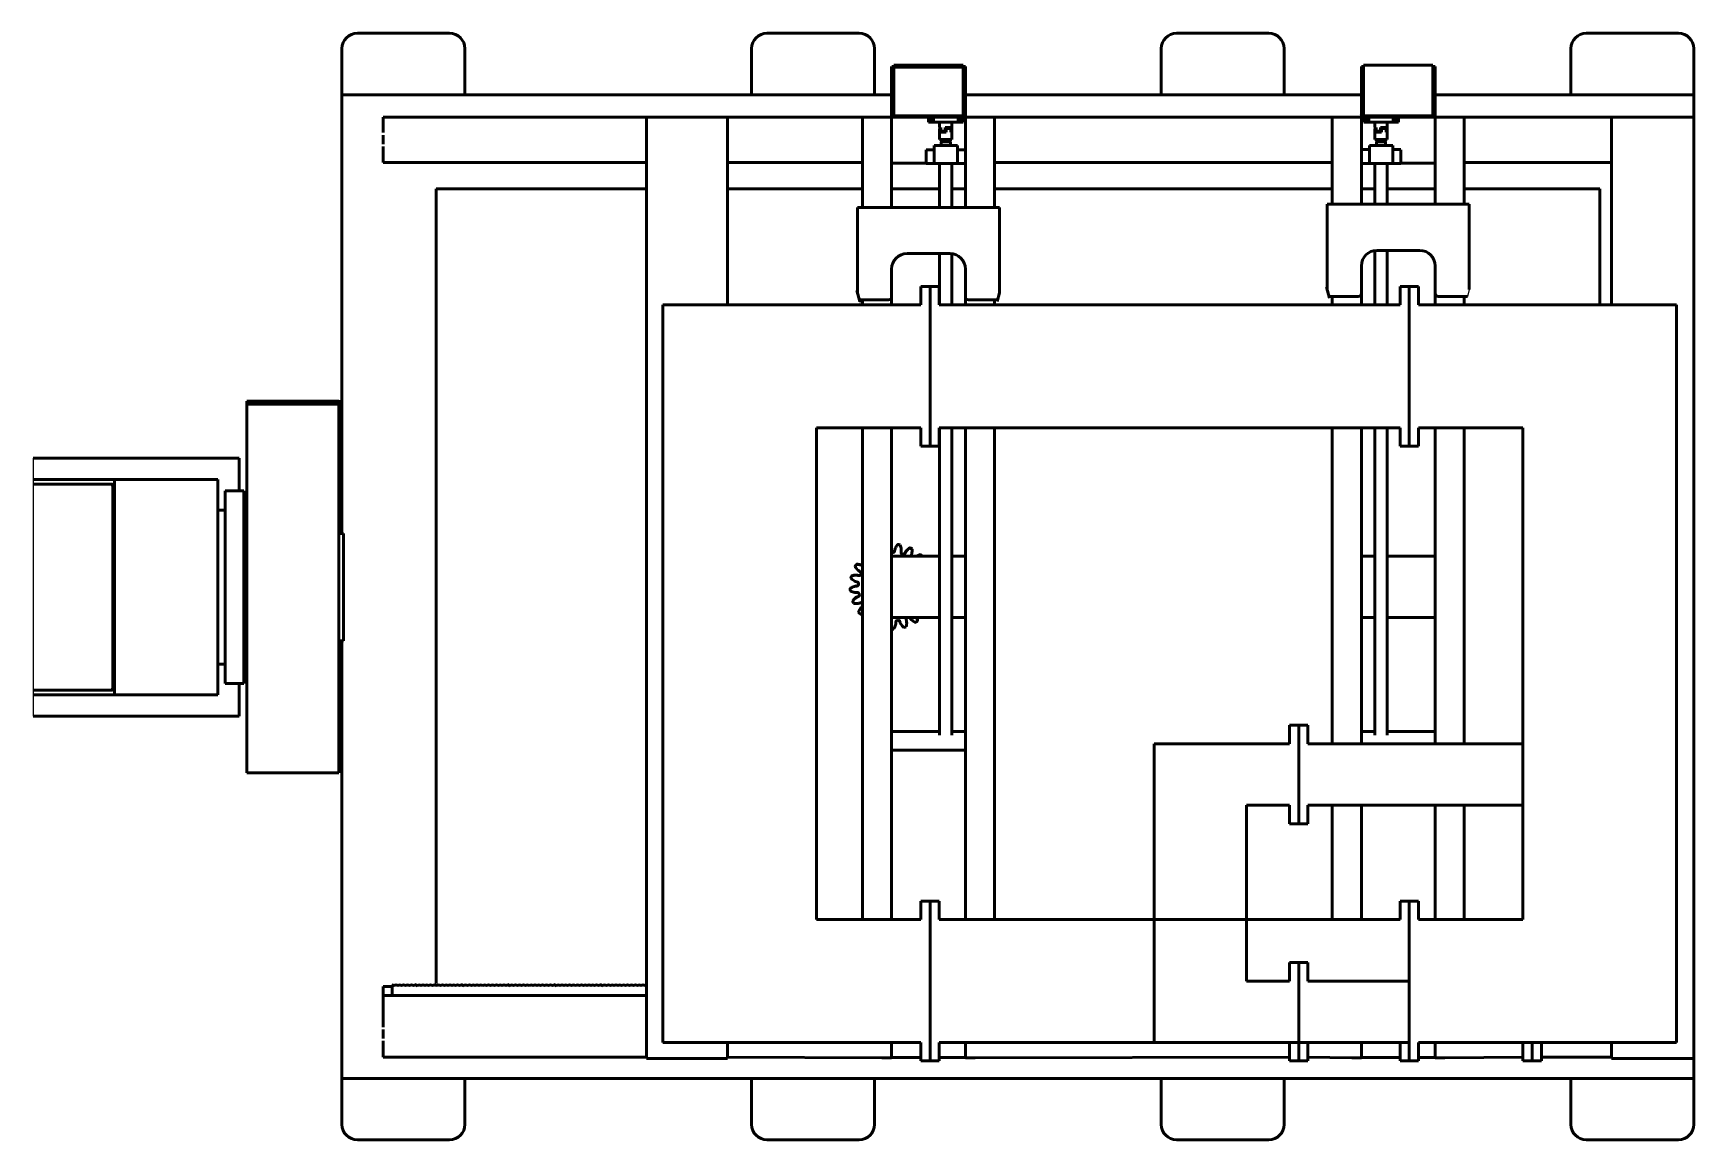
# Model space of a CAD drawing. Header units: millimetres. Extents: x 11 to 67028, y -2 to 23998.
# Drawn here: x 35794 to 41199, y 11222 to 14822 of the extents above; entities that cross this region are included whole.
import ezdxf

# ---------------------------------------------------------------- set-up
doc = ezdxf.new("R2010")
doc.units = ezdxf.units.MM

msp = doc.modelspace()

# ---------------------------------------------------------------- linework, layer by layer
at = {"color": 5, "linetype": 'Continuous', "lineweight": 50}
for p, q in [((37149.5, 14822.4), (36849.5, 14822.4)), ((38482.8, 14822.4), (38182.8, 14822.4)), ((39816.1, 14822.4), (39516.1, 14822.4)), ((41149.5, 14822.4), (40849.5, 14822.4)), ((36799.5, 14772.4), (36799.5, 14622.4)), ((37199.5, 14622.4), (37199.5, 14772.4)), ((38132.8, 14772.4), (38132.8, 14622.4)), ((38532.8, 14622.4), (38532.8, 14772.4)), ((39466.1, 14772.4), (39466.1, 14622.4)), ((39866.1, 14622.4), (39866.1, 14772.4)), ((40799.5, 14772.4), (40799.5, 14622.4)), ((41199.5, 14622.4), (41199.5, 14772.4)), ((38588.6, 14713.9), (38588.6, 14553.9)), ((38595.6, 14718.9), (38595.6, 14713.9)), ((38821.6, 14718.9), (38595.6, 14718.9)), ((38595.6, 14713.9), (38595.6, 14553.9)), ((38595.6, 14711.9), (38821.6, 14711.9)), ((38821.6, 14713.9), (38821.6, 14718.9)), ((38821.6, 14713.9), (38821.6, 14553.9)), ((38828.6, 14553.9), (38828.6, 14713.9)), ((40117.5, 14713.9), (40117.5, 14553.9)), ((40124.5, 14718.9), (40124.5, 14713.9)), ((40350.5, 14718.9), (40124.5, 14718.9)), ((40124.5, 14713.9), (40124.5, 14553.9)), ((40350.5, 14713.9), (40350.5, 14718.9)), ((40350.5, 14713.9), (40350.5, 14553.9)), ((40357.5, 14553.9), (40357.5, 14713.9)), ((38588.6, 14622.4), (36799.5, 14622.4)), ((36799.5, 14621.9), (36799.5, 14615.9)), ((36799.5, 13195.3), (36799.5, 14615.8)), ((40117.5, 14622.4), (38828.6, 14622.4)), ((41199.5, 14621.9), (40357.5, 14621.9)), ((41199.5, 14621.9), (41199.5, 11272.4)), ((36933.5, 14499), (36933.5, 14548.9)), ((36933.5, 14548.9), (38588.6, 14548.9)), ((37790.2, 11486.9), (37790.2, 14548.9)), ((38054.2, 13938.9), (38054.2, 14548.9)), ((38493.6, 14549.1), (38493.6, 14255.6)), ((38586.6, 14553.9), (38586.6, 14548.9)), ((38588.6, 14548.9), (38588.6, 14255.5)), ((38589.6, 14549.6), (38724.6, 14549.6)), ((38595.6, 14553.9), (38821.6, 14553.9)), ((38708.1, 14549.4), (38708.1, 14532.9)), ((38724.6, 14549.1), (38724.6, 14532.6)), ((38796.6, 14549.6), (38732.6, 14549.6)), ((38804.6, 14549.6), (38827.6, 14549.6)), ((38804.6, 14549.1), (38804.6, 14532.6)), ((38821.1, 14549.4), (38821.1, 14532.9)), ((38828.6, 14548.9), (40117.5, 14548.9)), ((38828.6, 14255.5), (38828.6, 14548.9)), ((38830.6, 14553.9), (38830.6, 14548.9)), ((38923.6, 14548.9), (38923.6, 14255.6)), ((40022.5, 14548.9), (40022.5, 14266.2)), ((40115.5, 14553.9), (40115.5, 14548.9)), ((40117.5, 14548.9), (40117.5, 14266)), ((40118.5, 14549.6), (40141.5, 14549.6)), ((40124.5, 14553.9), (40350.5, 14553.9)), ((40125, 14549.5), (40125, 14533)), ((40141.5, 14549.1), (40141.5, 14532.6)), ((40213.5, 14549.6), (40149.5, 14549.6)), ((40221.5, 14549.6), (40356.5, 14549.6)), ((40221.5, 14549.1), (40221.5, 14532.6)), ((40238, 14549.5), (40238, 14533)), ((40357.5, 14266), (40357.5, 14548.9)), ((40357.5, 14548.9), (41199.5, 14548.9)), ((40359.5, 14553.9), (40359.5, 14548.9)), ((40452.5, 14549.1), (40452.5, 14266.2)), ((40931.5, 14548.9), (40931.5, 13938.9)), ((36933.5, 14490.7), (36933.5, 14461.9)), ((38708.1, 14532.9), (38724.6, 14532.9)), ((38724.6, 14532.6), (38804.6, 14532.6)), ((38744.6, 14515.8), (38744.6, 14532.6)), ((38744.6, 14490.6), (38744.6, 14512.9)), ((38744.6, 14476.7), (38744.6, 14485.6)), ((38746.5, 14513.7), (38746.5, 14500.7)), ((38748.2, 14515.7), (38748.2, 14502.7)), ((38762.8, 14515.7), (38762.8, 14502.7)), ((38766.4, 14500.7), (38766.4, 14513.7)), ((38781, 14513.7), (38781, 14500.7)), ((38782.7, 14515.7), (38782.7, 14502.7)), ((38784.6, 14532.6), (38784.6, 14503.7)), ((38784.6, 14500.8), (38784.6, 14476.7)), ((38804.6, 14532.9), (38821.1, 14532.9)), ((40125, 14533), (40141.5, 14533)), ((40141.5, 14532.6), (40221.5, 14532.6)), ((40161.5, 14515.8), (40161.5, 14532.6)), ((40161.5, 14490.6), (40161.5, 14512.9)), ((40161.5, 14476.7), (40161.5, 14485.7)), ((40163.4, 14513.8), (40163.4, 14500.8)), ((40165.2, 14515.8), (40165.2, 14502.8)), ((40179.8, 14515.7), (40179.8, 14502.7)), ((40183.3, 14500.7), (40183.3, 14513.7)), ((40197.9, 14513.8), (40197.9, 14500.8)), ((40199.7, 14515.8), (40199.7, 14502.8)), ((40201.5, 14532.6), (40201.5, 14503.7)), ((40201.5, 14500.8), (40201.5, 14476.7)), ((40221.5, 14533), (40238, 14533)), ((36933.5, 14401.5), (36933.5, 14453.9)), ((38700.6, 14443.5), (38726.6, 14443.5)), ((38700.6, 14443.1), (38700.6, 14398.1)), ((38749.6, 14457.5), (38726.6, 14457.5)), ((38726.6, 14457.1), (38726.6, 14398.1)), ((38726.6, 14457.1), (38802.6, 14457.1)), ((38749.6, 14457.3), (38749.6, 14469.3)), ((38779.6, 14469.3), (38779.6, 14457.3)), ((38802.6, 14457.5), (38779.6, 14457.5)), ((38802.6, 14457.1), (38802.6, 14398.1)), ((38802.6, 14443.5), (38828.6, 14443.5)), ((40117.5, 14443.6), (40143.5, 14443.6)), ((40166.5, 14457.5), (40143.5, 14457.5)), ((40143.5, 14457.1), (40143.5, 14398.1)), ((40143.5, 14457.1), (40219.5, 14457.1)), ((40166.5, 14457.3), (40166.5, 14469.3)), ((40196.5, 14469.3), (40196.5, 14457.3)), ((40219.5, 14457.5), (40196.5, 14457.5)), ((40219.5, 14457.1), (40219.5, 14398.1)), ((40219.5, 14443.6), (40245.5, 14443.6)), ((40245.5, 14443.2), (40245.5, 14398.2)), ((37790.2, 14401.5), (36933.5, 14401.5)), ((38493.6, 14401.5), (38054.2, 14401.5)), ((38700.6, 14399.5), (38588.6, 14399.5)), ((38726.6, 14398.1), (38700.6, 14398.1)), ((38726.6, 14398.1), (38802.6, 14398.1)), ((38744.6, 14255.6), (38744.6, 14397.3)), ((38784.6, 14397.3), (38784.6, 14255.6)), ((38828.6, 14398.1), (38802.6, 14398.1)), ((40022.5, 14401.5), (38923.6, 14401.5)), ((40143.5, 14398.1), (40117.5, 14398.1)), ((40143.5, 14398.1), (40219.5, 14398.1)), ((40161.5, 14266.1), (40161.5, 14397.3)), ((40201.5, 14397.3), (40201.5, 14266.1)), ((40245.5, 14398.1), (40219.5, 14398.1)), ((40357.5, 14399.5), (40245.5, 14399.5)), ((40931.5, 14401.5), (40452.5, 14401.5)), ((37105.5, 14315.8), (37790.2, 14315.8)), ((37105.5, 11730.5), (37105.5, 14315.8)), ((38054.2, 14315.8), (38493.6, 14315.8)), ((38588.6, 14315.8), (38744.6, 14315.8)), ((38784.6, 14315.8), (38828.6, 14315.8)), ((38923.6, 14315.8), (40022.5, 14315.8)), ((40117.5, 14315.8), (40161.5, 14315.8)), ((40201.5, 14315.8), (40357.5, 14315.8)), ((40452.5, 14315.8), (40893.5, 14315.8)), ((40893.5, 14315.8), (40893.5, 13938.9)), ((38508.6, 14255.6), (38477.6, 14255.6)), ((38477.6, 13978.1), (38477.6, 14255.3)), ((38477.6, 14255.3), (38939.6, 14255.3)), ((38588.6, 14255.4), (38508.6, 14255.4)), ((38828.6, 14255.6), (38588.6, 14255.6)), ((38908.6, 14255.4), (38828.6, 14255.4)), ((38939.6, 14255.6), (38908.6, 14255.6)), ((38939.6, 13978), (38939.6, 14255.3)), ((40037.5, 14266.2), (40006.5, 14266.2)), ((40006.5, 13988.7), (40006.5, 14265.8)), ((40006.5, 14265.8), (40468.5, 14265.8)), ((40117.5, 14266), (40037.5, 14266)), ((40357.5, 14266.1), (40117.5, 14266.1)), ((40437.5, 14266), (40357.5, 14266)), ((40468.5, 14266.2), (40437.5, 14266.2)), ((40468.5, 13988.7), (40468.5, 14265.8)), ((40161.5, 13938.9), (40161.5, 14115.5)), ((40167.5, 14115.8), (40307.5, 14115.8)), ((40201.5, 14115.8), (40201.5, 13938.9)), ((38588.6, 14055.3), (38588.6, 13938.9)), ((38638.6, 14105.3), (38778.6, 14105.3)), ((38744.6, 13938.9), (38744.6, 14105.3)), ((38784.6, 14104.9), (38784.6, 13938.9)), ((38828.6, 13938.9), (38828.6, 14055.3)), ((40117.5, 14065.8), (40117.5, 13938.9)), ((40357.5, 13938.9), (40357.5, 14065.8)), ((38485.2, 13949.7), (38475.6, 13985.5)), ((38483.7, 13955.3), (38578.6, 13955.3)), ((38493.6, 13955.3), (38493.6, 13938.9)), ((38683.5, 13998.9), (38743.5, 13998.9)), ((38683.5, 13938.8), (38683.5, 13998.8)), ((38683.5, 13998.8), (38743.5, 13998.8)), ((38713.5, 13478.8), (38713.5, 13998.8)), ((38743.5, 13998.8), (38743.5, 13938.8)), ((38838.6, 13955.3), (38933.5, 13955.3)), ((38923.6, 13955.3), (38923.6, 13938.9)), ((38939.6, 13978), (38932, 13949.7)), ((40014.1, 13960.2), (40004.5, 13996)), ((40012.7, 13965.8), (40107.5, 13965.8)), ((40022.5, 13965.8), (40022.5, 13938.9)), ((40243.5, 13998.9), (40303.5, 13998.9)), ((40243.5, 13938.8), (40243.5, 13998.8)), ((40243.5, 13998.8), (40273.5, 13998.8)), ((40273.5, 13478.8), (40273.5, 13998.8)), ((40273.5, 13998.8), (40303.5, 13998.8)), ((40303.5, 13998.8), (40303.5, 13938.8)), ((40367.5, 13965.8), (40462.4, 13965.8)), ((40452.5, 13965.8), (40452.5, 13938.9)), ((37843.5, 13938.9), (38410.5, 13938.9)), ((37843.5, 11538.8), (37843.5, 13938.8)), ((37843.5, 13938.8), (38410.5, 13938.8)), ((38410.5, 13938.8), (38683.5, 13938.9)), ((38485.6, 13938.8), (38683.5, 13938.8)), ((38743.5, 13938.9), (39006.8, 13938.8)), ((38743.5, 13938.8), (38931.6, 13938.8)), ((39006.8, 13938.9), (40243.5, 13938.9)), ((40303.5, 13938.9), (41143.5, 13938.9)), ((41143.5, 13938.9), (41143.5, 11538.8)), ((36489.5, 12415.8), (36489.5, 13624.9)), ((36789.5, 13624.9), (36489.5, 13624.9)), ((36789.5, 12415.8), (36789.5, 13624.9)), ((36789.5, 13624.5), (36799.5, 13624.5)), ((36789.5, 13622.2), (36799.5, 13622.2)), ((36789.5, 13615.8), (36489.5, 13615.8)), ((38343.5, 13538.8), (38683.5, 13538.8)), ((38343.5, 11938.8), (38343.5, 13538.8)), ((38493.6, 13538.8), (38493.6, 11938.9)), ((38588.6, 13538.8), (38588.6, 11938.9)), ((38683.5, 13478.8), (38683.5, 13538.8)), ((38743.5, 13538.8), (40243.5, 13538.8)), ((38743.5, 13538.8), (38743.5, 13478.8)), ((38744.6, 12539.2), (38744.6, 13538.8)), ((38784.6, 13538.8), (38784.6, 12539.2)), ((38828.6, 11938.9), (38828.6, 13538.8)), ((38923.6, 13538.8), (38923.6, 11938.9)), ((40022.5, 13538.8), (40022.5, 12510.9)), ((40117.5, 13538.8), (40117.5, 12510.9)), ((40161.5, 12539.2), (40161.5, 13538.8)), ((40201.5, 13538.8), (40201.5, 12539.2)), ((40243.5, 13478.8), (40243.5, 13538.8)), ((40643.5, 13538.8), (40303.5, 13538.8)), ((40303.5, 13538.8), (40303.5, 13478.8)), ((40357.5, 12510.9), (40357.5, 13538.8)), ((40452.5, 13538.8), (40452.5, 12510.9)), ((40643.5, 11938.8), (40643.5, 13538.8)), ((38743.5, 13478.8), (38683.5, 13478.8)), ((40273.5, 13478.8), (40243.5, 13478.8)), ((40303.5, 13478.8), (40273.5, 13478.8)), ((35794.5, 13440.3), (36464.5, 13440.3)), ((36464.5, 13440.3), (36464.5, 13334.8)), ((35794.5, 13370.3), (36395.5, 13370.3)), ((35794.5, 13355.3), (36049.7, 13355.3)), ((36059, 13370.3), (36059, 12670.3)), ((36395.5, 12670.3), (36395.5, 13370.3)), ((36054.1, 13340.3), (36054.1, 12700.3)), ((36056, 13340.3), (36056, 12700.3)), ((36479.5, 13334), (36419.5, 13334)), ((36419.5, 12706.6), (36419.5, 13333.3)), ((36479.5, 12706.6), (36479.5, 13333.3)), ((36479.5, 13321.3), (36489.5, 13321.3)), ((36395.5, 13270.8), (36419.5, 13270.8)), ((36789.5, 13195.3), (36804.5, 13195.3)), ((36804.5, 12845.3), (36804.5, 13195.3)), ((38744.6, 13121.2), (38588.6, 13121.2)), ((38744.6, 13121.1), (38588.6, 13121.1)), ((38828.6, 13121.2), (38784.6, 13121.2)), ((38828.6, 13121.1), (38784.6, 13121.1)), ((40161.5, 13121.2), (40117.5, 13121.2)), ((40161.5, 13121.1), (40117.5, 13121.1)), ((40357.5, 13121.2), (40201.5, 13121.2)), ((40357.5, 13121.1), (40201.5, 13121.1)), ((38588.6, 12921.1), (38744.6, 12921.1)), ((38784.6, 12921.1), (38828.6, 12921.1)), ((40117.5, 12921.1), (40161.5, 12921.1)), ((40201.5, 12921.1), (40357.5, 12921.1)), ((36804.5, 12845.3), (36789.5, 12845.3)), ((36799.5, 11272.4), (36799.5, 12845.3)), ((36419.5, 12769.8), (36395.5, 12769.8)), ((36419.5, 12706.6), (36479.5, 12706.6)), ((36464.5, 12705.8), (36464.5, 12600.3)), ((36489.5, 12719.3), (36479.5, 12719.3)), ((36049.7, 12685.3), (35794.5, 12685.3)), ((36395.5, 12670.3), (35794.5, 12670.3)), ((36464.5, 12600.3), (35794.5, 12600.3)), ((38744.6, 12551.1), (38588.6, 12551.1)), ((38828.6, 12551.1), (38784.6, 12551.1)), ((39943.5, 12570.9), (39883.5, 12570.9)), ((39943.5, 12570.8), (39883.5, 12570.8)), ((39883.5, 12570.8), (39883.5, 12510.8)), ((39913.5, 12570.8), (39913.5, 12250.8)), ((39943.5, 12510.8), (39943.5, 12570.8)), ((40161.5, 12551.1), (40117.5, 12551.1)), ((40357.5, 12551.1), (40201.5, 12551.1)), ((38828.6, 12489.6), (38588.6, 12489.6)), ((39883.5, 12510.9), (39443.5, 12510.9)), ((39443.5, 12510.8), (39443.5, 11538.8)), ((39883.5, 12510.8), (39443.5, 12510.8)), ((40643.5, 12510.9), (39943.5, 12510.9)), ((40643.5, 12510.8), (39943.5, 12510.8)), ((36789.5, 12415.8), (36489.5, 12415.8)), ((36789.5, 12422.2), (36799.5, 12422.2)), ((39883.5, 12310.8), (39743.5, 12310.8)), ((39743.5, 12310.8), (39743.5, 11738.8)), ((39883.5, 12310.8), (39883.5, 12250.8)), ((40643.5, 12310.8), (39943.5, 12310.8)), ((39943.5, 12250.8), (39943.5, 12310.8)), ((40022.5, 12310.8), (40022.5, 11938.9)), ((40117.5, 12310.8), (40117.5, 11938.9)), ((40357.5, 11938.9), (40357.5, 12310.8)), ((40452.5, 12310.8), (40452.5, 11938.9)), ((39883.5, 12250.8), (39943.5, 12250.8)), ((38683.5, 11998.9), (38743.5, 11998.9)), ((38683.5, 11938.8), (38683.5, 11998.8)), ((38683.5, 11998.8), (38743.5, 11998.8)), ((38713.5, 11478.8), (38713.5, 11998.8)), ((38743.5, 11998.8), (38743.5, 11938.8)), ((40243.5, 11998.9), (40303.5, 11998.9)), ((40243.5, 11938.8), (40243.5, 11998.8)), ((40243.5, 11998.8), (40273.5, 11998.8)), ((40273.5, 11478.8), (40273.5, 11998.8)), ((40273.5, 11998.8), (40303.5, 11998.8)), ((40303.5, 11998.8), (40303.5, 11938.8)), ((38683.5, 11938.9), (38343.5, 11938.9)), ((38683.5, 11938.8), (38343.5, 11938.8)), ((39443.5, 11938.9), (38743.5, 11938.9)), ((40243.5, 11938.8), (38743.5, 11938.8)), ((40243.5, 11938.9), (39743.5, 11938.9)), ((40643.5, 11938.9), (40303.5, 11938.9)), ((40303.5, 11938.8), (40643.5, 11938.8)), ((39883.5, 11798.8), (39883.5, 11738.8)), ((39943.5, 11798.8), (39883.5, 11798.8)), ((39913.5, 11798.8), (39913.5, 11478.8)), ((39943.5, 11738.8), (39943.5, 11798.8)), ((36963.9, 11721.3), (36967.2, 11730.3)), ((36970.6, 11730.3), (36973.9, 11721.3)), ((36976.5, 11721.3), (36979.8, 11730.3)), ((36983.1, 11730.3), (36986.4, 11721.3)), ((36989.1, 11721.3), (36992.3, 11730.3)), ((36995.7, 11730.3), (36999, 11721.3)), ((37001.6, 11721.3), (37004.9, 11730.3)), ((37008.3, 11730.3), (37011.5, 11721.3)), ((37014.2, 11721.3), (37017.5, 11730.3)), ((37020.8, 11730.3), (37024.1, 11721.3)), ((37026.8, 11721.3), (37030, 11730.3)), ((37033.4, 11730.3), (37036.7, 11721.3)), ((37039.3, 11721.3), (37042.6, 11730.3)), ((37046, 11730.3), (37049.2, 11721.3)), ((37051.9, 11721.3), (37055.2, 11730.3)), ((37058.5, 11730.3), (37061.8, 11721.3)), ((37064.5, 11721.3), (37067.7, 11730.3)), ((37071.1, 11730.3), (37074.4, 11721.3)), ((37077, 11721.3), (37080.3, 11730.3)), ((37083.7, 11730.3), (37086.9, 11721.3)), ((37089.6, 11721.3), (37092.9, 11730.3)), ((37096.2, 11730.3), (37099.5, 11721.3)), ((37102.2, 11721.3), (37105.4, 11730.3)), ((37108.8, 11730.3), (37112.1, 11721.3)), ((37114.7, 11721.3), (37118, 11730.3)), ((37121.4, 11730.3), (37124.6, 11721.3)), ((37127.3, 11721.3), (37130.6, 11730.3)), ((37133.9, 11730.3), (37137.2, 11721.3)), ((37139.9, 11721.3), (37143.1, 11730.3)), ((37146.5, 11730.3), (37149.8, 11721.3)), ((37152.4, 11721.3), (37155.7, 11730.3)), ((37159.1, 11730.3), (37162.3, 11721.3)), ((37165, 11721.3), (37168.3, 11730.3)), ((37171.6, 11730.3), (37174.9, 11721.3)), ((37177.6, 11721.3), (37180.8, 11730.3)), ((37184.2, 11730.3), (37187.5, 11721.3)), ((37190.1, 11721.3), (37193.4, 11730.3)), ((37196.8, 11730.3), (37200, 11721.3)), ((37202.7, 11721.3), (37206, 11730.3)), ((37209.3, 11730.3), (37212.6, 11721.3)), ((37215.2, 11721.3), (37218.5, 11730.3)), ((37221.9, 11730.3), (37225.2, 11721.3)), ((37227.8, 11721.3), (37231.1, 11730.3)), ((37234.5, 11730.3), (37237.7, 11721.3)), ((37240.4, 11721.3), (37243.7, 11730.3)), ((37247, 11730.3), (37250.3, 11721.3)), ((37252.9, 11721.3), (37256.2, 11730.3)), ((37259.6, 11730.3), (37262.9, 11721.3)), ((37265.5, 11721.3), (37268.8, 11730.3)), ((37272.2, 11730.3), (37275.4, 11721.3)), ((37278.1, 11721.3), (37281.4, 11730.3)), ((37284.7, 11730.3), (37288, 11721.3)), ((37290.6, 11721.3), (37293.9, 11730.3)), ((37297.3, 11730.3), (37300.6, 11721.3)), ((37303.2, 11721.3), (37306.5, 11730.3)), ((37309.9, 11730.3), (37313.1, 11721.3)), ((37315.8, 11721.3), (37319.1, 11730.3)), ((37322.4, 11730.3), (37325.7, 11721.3)), ((37328.3, 11721.3), (37331.6, 11730.3)), ((37335, 11730.3), (37338.3, 11721.3)), ((37340.9, 11721.3), (37344.2, 11730.3)), ((37347.6, 11730.3), (37350.8, 11721.3)), ((37353.5, 11721.3), (37356.8, 11730.3)), ((37360.1, 11730.3), (37363.4, 11721.3)), ((37366, 11721.3), (37369.3, 11730.3)), ((37372.7, 11730.3), (37376, 11721.3)), ((37378.6, 11721.3), (37381.9, 11730.3)), ((37385.3, 11730.3), (37388.5, 11721.3)), ((37391.2, 11721.3), (37394.4, 11730.3)), ((37397.8, 11730.3), (37401.1, 11721.3)), ((37403.7, 11721.3), (37407, 11730.3)), ((37410.4, 11730.3), (37413.7, 11721.3)), ((37416.3, 11721.3), (37419.6, 11730.3)), ((37423, 11730.3), (37426.2, 11721.3)), ((37428.9, 11721.3), (37432.1, 11730.3)), ((37435.5, 11730.3), (37438.8, 11721.3)), ((37441.4, 11721.3), (37444.7, 11730.3)), ((37448.1, 11730.3), (37451.4, 11721.3)), ((37454, 11721.3), (37457.3, 11730.3)), ((37460.6, 11730.3), (37463.9, 11721.3)), ((37466.6, 11721.3), (37469.8, 11730.3)), ((37473.2, 11730.3), (37476.5, 11721.3)), ((37479.1, 11721.3), (37482.4, 11730.3)), ((37485.8, 11730.3), (37489.1, 11721.3)), ((37491.7, 11721.3), (37495, 11730.3)), ((37498.3, 11730.3), (37501.6, 11721.3)), ((37504.3, 11721.3), (37507.5, 11730.3)), ((37510.9, 11730.3), (37514.2, 11721.3)), ((37516.8, 11721.3), (37520.1, 11730.3)), ((37523.5, 11730.3), (37526.8, 11721.3)), ((37529.4, 11721.3), (37532.7, 11730.3)), ((37536, 11730.3), (37539.3, 11721.3)), ((37542, 11721.3), (37545.2, 11730.3)), ((37548.6, 11730.3), (37551.9, 11721.3)), ((37554.5, 11721.3), (37557.8, 11730.3)), ((37561.2, 11730.3), (37564.5, 11721.3)), ((37567.1, 11721.3), (37570.4, 11730.3)), ((37573.7, 11730.3), (37577, 11721.3)), ((37579.7, 11721.3), (37582.9, 11730.3)), ((37586.3, 11730.3), (37589.6, 11721.3)), ((37592.2, 11721.3), (37595.5, 11730.3)), ((37598.9, 11730.3), (37602.2, 11721.3)), ((37604.8, 11721.3), (37608.1, 11730.3)), ((37611.4, 11730.3), (37614.7, 11721.3)), ((37617.4, 11721.3), (37620.6, 11730.3)), ((37624, 11730.3), (37627.3, 11721.3)), ((37629.9, 11721.3), (37633.2, 11730.3)), ((37636.6, 11730.3), (37639.8, 11721.3)), ((37642.5, 11721.3), (37645.8, 11730.3)), ((37649.1, 11730.3), (37652.4, 11721.3)), ((37655.1, 11721.3), (37658.3, 11730.3)), ((37661.7, 11730.3), (37665, 11721.3)), ((37667.6, 11721.3), (37670.9, 11730.3)), ((37674.3, 11730.3), (37677.5, 11721.3)), ((37680.2, 11721.3), (37683.5, 11730.3)), ((37686.8, 11730.3), (37690.1, 11721.3)), ((37692.8, 11721.3), (37696, 11730.3)), ((37699.4, 11730.3), (37702.7, 11721.3)), ((37705.3, 11721.3), (37708.6, 11730.3)), ((37712, 11730.3), (37715.2, 11721.3)), ((37717.9, 11721.3), (37721.2, 11730.3)), ((37724.5, 11730.3), (37727.8, 11721.3)), ((37730.5, 11721.3), (37733.7, 11730.3)), ((37737.1, 11730.3), (37740.4, 11721.3)), ((37743, 11721.3), (37746.3, 11730.3)), ((37749.7, 11730.3), (37752.9, 11721.3)), ((37755.6, 11721.3), (37758.9, 11730.3)), ((37762.2, 11730.3), (37765.5, 11721.3)), ((37768.2, 11721.3), (37771.4, 11730.3)), ((37774.8, 11730.3), (37778.1, 11721.3)), ((37780.7, 11721.3), (37784, 11730.3)), ((37787.4, 11730.3), (37790.2, 11722.5)), ((39743.5, 11738.8), (39883.5, 11738.8)), ((39943.5, 11738.8), (40273.5, 11738.8)), ((36933.5, 11691.5), (36933.5, 11721.5)), ((36963.9, 11721.5), (36933.5, 11721.5)), ((36933.5, 11589.1), (36933.5, 11691.5)), ((36962.6, 11691.5), (36933.5, 11691.5)), ((36962.6, 11691.5), (36933.5, 11691.5)), ((36962.6, 11691.3), (36962.6, 11721.3)), ((36962.6, 11691.3), (37790.2, 11691.3)), ((36933.5, 11580.8), (36933.5, 11552)), ((36933.5, 11491.6), (36933.5, 11543.9)), ((38508.6, 11538.7), (37843.5, 11538.8)), ((38054.2, 11486.9), (38054.2, 11538.8)), ((38683.5, 11538.8), (38508.6, 11538.7)), ((38588.6, 11538.7), (38588.6, 11488.9)), ((38683.5, 11478.8), (38683.5, 11538.8)), ((38910.1, 11538.8), (38743.5, 11538.8)), ((38743.5, 11538.8), (38743.5, 11478.8)), ((38828.6, 11488.9), (38828.6, 11538.7)), ((40037.5, 11538.7), (38910.1, 11538.8)), ((39443.5, 11538.8), (39883.5, 11538.8)), ((39883.5, 11538.8), (39883.5, 11478.8)), ((39943.5, 11538.8), (40037.5, 11538.7)), ((39943.5, 11478.8), (39943.5, 11538.8)), ((40036, 11538.8), (40273.5, 11538.8)), ((40037.5, 11538.7), (40117.5, 11538.7)), ((40117.5, 11538.7), (40117.5, 11488.9)), ((40243.5, 11478.8), (40243.5, 11538.8)), ((40303.5, 11538.8), (40303.5, 11478.8)), ((41143.5, 11538.8), (40303.5, 11538.8)), ((40357.5, 11488.9), (40357.5, 11538.7)), ((40643.5, 11538.8), (40643.5, 11478.8)), ((40673.5, 11538.8), (40673.5, 11478.8)), ((40703.5, 11478.8), (40703.5, 11538.8)), ((40931.5, 11486.9), (40931.5, 11538.8)), ((37790.2, 11491.6), (36933.5, 11491.6)), ((37790.2, 11486.9), (38054.2, 11486.9)), ((38557, 11488.9), (38054.2, 11491.6)), ((38588.6, 11488.9), (38557, 11488.9)), ((38588.6, 11489.7), (38683.5, 11489.7)), ((38683.5, 11489.7), (38588.6, 11489.7)), ((38743.5, 11478.8), (38683.5, 11478.8)), ((38743.5, 11489.7), (38828.6, 11489.7)), ((38828.6, 11489.7), (38743.5, 11489.7)), ((38860.2, 11488.9), (38828.6, 11488.9)), ((39883.5, 11491.6), (38860.2, 11488.9)), ((39883.5, 11478.8), (39943.5, 11478.8)), ((40086, 11488.9), (39943.5, 11491.6)), ((40117.5, 11488.9), (40086, 11488.9)), ((40117.5, 11489.7), (40243.5, 11489.7)), ((40243.5, 11489.7), (40117.5, 11489.7)), ((40273.5, 11478.8), (40243.5, 11478.8)), ((40303.5, 11478.8), (40273.5, 11478.8)), ((40303.5, 11489.7), (40357.5, 11489.7)), ((40357.5, 11489.7), (40303.5, 11489.7)), ((40389.1, 11488.9), (40357.5, 11488.9)), ((40643.5, 11491.6), (40389.1, 11488.9)), ((40643.5, 11478.8), (40703.5, 11478.8)), ((40931.5, 11491.6), (40703.5, 11491.6)), ((40931.5, 11486.9), (41199.5, 11486.9)), ((41193.5, 11421.9), (36799.5, 11421.9)), ((37199.5, 11421.9), (37199.5, 11272.4)), ((38132.8, 11272.4), (38132.8, 11421.9)), ((38532.8, 11421.9), (38532.8, 11272.4)), ((39466.1, 11272.4), (39466.1, 11421.9)), ((39866.1, 11421.9), (39866.1, 11272.4)), ((40799.5, 11272.4), (40799.5, 11421.9)), ((41193.5, 11422), (41199.5, 11422)), ((37149.5, 11222.4), (36849.5, 11222.4)), ((38482.8, 11222.4), (38182.8, 11222.4)), ((39816.1, 11222.4), (39516.1, 11222.4)), ((41149.5, 11222.4), (40849.5, 11222.4))]:
    msp.add_line(p, q, dxfattribs=at)
at = {"color": 5}
for p, q in [((40468.5, 13988.7), (40462.4, 13965.8)), ((35794.5, 13440.3), (35794.5, 12600.3))]:
    msp.add_line(p, q, dxfattribs=at)
at = {"color": 5, "linetype": 'Continuous', "lineweight": 50, "flags": 128}
for points in [[(38829.3, 14549.1), (38829.3, 14549), (38829.2, 14549)], [(38748.2, 14514.3), (38746.8, 14514.3), (38746.4, 14514.3), (38746.1, 14514.3), (38746, 14514.3), (38746.1, 14514.3), (38746.4, 14514.3), (38746.8, 14514.2), (38748.2, 14514.2)], [(38746.5, 14500.7), (38747, 14500.7), (38747.6, 14500.7), (38748.4, 14500.7), (38749.1, 14500.7), (38750, 14500.8), (38750.9, 14500.8), (38751.8, 14500.8), (38752.8, 14500.8)], [(38746.5, 14500.7), (38747.8, 14500.7), (38749.4, 14500.7), (38751.3, 14500.7), (38753.5, 14500.7), (38755.8, 14500.7), (38758.3, 14500.7), (38761, 14500.7), (38763.7, 14500.7), (38766.4, 14500.7)], [(38762.8, 14503.6), (38760.7, 14503.6), (38758.6, 14503.6), (38756.5, 14503.6), (38754.6, 14503.6), (38752.8, 14503.6), (38751.1, 14503.6), (38749.6, 14503.6), (38748.2, 14503.6)], [(38782.7, 14515.7), (38781.4, 14515.7), (38779.8, 14515.7), (38777.9, 14515.7), (38775.8, 14515.7), (38773.4, 14515.7), (38770.9, 14515.7), (38768.3, 14515.7), (38765.6, 14515.7), (38762.8, 14515.7)], [(38762.8, 14513.7), (38763.3, 14513.7), (38763.7, 14513.7), (38764.2, 14513.7), (38764.6, 14513.7), (38765, 14513.7), (38765.5, 14513.7), (38765.9, 14513.7), (38766.4, 14513.7)], [(38762.8, 14502.7), (38763.3, 14502.7), (38763.7, 14502.7), (38764.2, 14502.7), (38764.6, 14502.7), (38765, 14502.7), (38765.5, 14502.7), (38765.9, 14502.7), (38766.4, 14502.7)], [(38766.4, 14512.8), (38768.5, 14512.8), (38770.6, 14512.8), (38772.7, 14512.8), (38774.6, 14512.8), (38776.4, 14512.8), (38778.1, 14512.8), (38779.6, 14512.8), (38781, 14512.8)], [(38781, 14500.7), (38782.4, 14500.7), (38783.5, 14500.7), (38784.2, 14500.8), (38784.6, 14500.8), (38784.6, 14500.8), (38784.2, 14500.8), (38783.5, 14500.8), (38782.4, 14500.8), (38781, 14500.8)], [(40165.2, 14514.4), (40163.7, 14514.4), (40163.3, 14514.3), (40163, 14514.3), (40163, 14514.3), (40163, 14514.3), (40163.3, 14514.3), (40163.7, 14514.3), (40165.2, 14514.3)], [(40163.4, 14500.8), (40164.7, 14500.8), (40166.3, 14500.8), (40168.2, 14500.8), (40170.4, 14500.7), (40172.7, 14500.7), (40175.3, 14500.7), (40177.9, 14500.7), (40180.6, 14500.7), (40183.3, 14500.7)], [(40179.8, 14503.6), (40177.6, 14503.6), (40175.5, 14503.6), (40173.5, 14503.7), (40171.5, 14503.7), (40169.7, 14503.7), (40168, 14503.7), (40166.5, 14503.7), (40165.2, 14503.7)], [(40199.7, 14515.8), (40198.4, 14515.8), (40196.7, 14515.8), (40194.8, 14515.8), (40192.7, 14515.7), (40190.3, 14515.7), (40187.8, 14515.7), (40185.2, 14515.7), (40182.5, 14515.7), (40179.8, 14515.7)], [(40179.8, 14513.7), (40180.2, 14513.7), (40180.6, 14513.7), (40181.1, 14513.7), (40181.5, 14513.7), (40182, 14513.7), (40182.4, 14513.7), (40182.9, 14513.7), (40183.3, 14513.7)], [(40179.8, 14502.7), (40180.2, 14502.7), (40180.6, 14502.7), (40181.1, 14502.7), (40181.5, 14502.7), (40182, 14502.7), (40182.4, 14502.7), (40182.9, 14502.7), (40183.3, 14502.7)], [(40183.3, 14512.8), (40185.5, 14512.8), (40187.6, 14512.8), (40189.6, 14512.8), (40191.5, 14512.8), (40193.4, 14512.8), (40195, 14512.8), (40196.6, 14512.9), (40197.9, 14512.9)], [(40197.9, 14500.8), (40199.3, 14500.8), (40200.4, 14500.8), (40201.1, 14500.8), (40201.5, 14500.8), (40201.5, 14500.8), (40201.1, 14500.9), (40200.4, 14500.9), (40199.3, 14500.9), (40197.9, 14500.9)], [(38781.9, 14476.6), (38780.4, 14476.6), (38778.7, 14476.6), (38776.6, 14476.6), (38774.4, 14476.6), (38772, 14476.6), (38769.5, 14476.6), (38766.8, 14476.6), (38764.2, 14476.6), (38761.5, 14476.6), (38758.9, 14476.6), (38756.4, 14476.6), (38754, 14476.6), (38751.9, 14476.6), (38749.9, 14476.6), (38748.2, 14476.6), (38746.9, 14476.6), (38745.8, 14476.7), (38745.1, 14476.7), (38744.7, 14476.7), (38744.6, 14476.7)], [(38780.7, 14475.2), (38779.3, 14475.2), (38777.5, 14475.2), (38775.5, 14475.2), (38773.3, 14475.2), (38771, 14475.2), (38768.5, 14475.2), (38765.9, 14475.2), (38763.3, 14475.2), (38760.7, 14475.2), (38758.2, 14475.2), (38755.9, 14475.2), (38753.7, 14475.2), (38751.7, 14475.2), (38750, 14475.2), (38748.5, 14475.2), (38747.4, 14475.2), (38746.6, 14475.3), (38746.1, 14475.3), (38746, 14475.3)], [(38749.6, 14469.3), (38749.7, 14469.3), (38750.1, 14469.3), (38750.9, 14469.2), (38752, 14469.2), (38753.4, 14469.2), (38755.1, 14469.2), (38756.9, 14469.2), (38759, 14469.2), (38761.2, 14469.2), (38763.5, 14469.2), (38765.8, 14469.2), (38768, 14469.2), (38770.2, 14469.2), (38772.3, 14469.2), (38774.1, 14469.2), (38775.8, 14469.2), (38777.2, 14469.2), (38778.3, 14469.2), (38779.1, 14469.3), (38779.5, 14469.3), (38779.6, 14469.3)], [(38779.6, 14457.3), (38779.4, 14457.3), (38778.9, 14457.3), (38778, 14457.2), (38776.9, 14457.2), (38775.4, 14457.2), (38773.7, 14457.2), (38771.8, 14457.2), (38769.7, 14457.2), (38767.5, 14457.2), (38765.2, 14457.2), (38762.9, 14457.2), (38760.6, 14457.2), (38758.5, 14457.2), (38756.5, 14457.2), (38754.6, 14457.2), (38753, 14457.2), (38751.7, 14457.2), (38750.7, 14457.2), (38750, 14457.3), (38749.6, 14457.3), (38749.6, 14457.3)], [(38754.6, 14470.3), (38754.5, 14470.3), (38753.1, 14470.3), (38752, 14470.3), (38751.2, 14470.3), (38750.7, 14470.3), (38750.6, 14470.3), (38750.9, 14470.3), (38751.5, 14470.3), (38752.5, 14470.2), (38753.8, 14470.2), (38755.3, 14470.2), (38757.1, 14470.2), (38759.1, 14470.2), (38761.3, 14470.2), (38763.5, 14470.2), (38765.7, 14470.2), (38768, 14470.2), (38770.1, 14470.2), (38772.1, 14470.2), (38773.9, 14470.2), (38775.4, 14470.2), (38776.7, 14470.2), (38777.7, 14470.3), (38778.3, 14470.3), (38778.6, 14470.3), (38778.5, 14470.3), (38778.1, 14470.3), (38777.3, 14470.3), (38776.1, 14470.3), (38774.7, 14470.3), (38774.6, 14470.3)], [(38774.6, 14470.3), (38774.5, 14470.3), (38774.1, 14470.3), (38773.3, 14470.3), (38772.2, 14470.2), (38770.8, 14470.2), (38769.2, 14470.2), (38767.4, 14470.2), (38765.6, 14470.2), (38763.7, 14470.2), (38761.8, 14470.2), (38760, 14470.2), (38758.4, 14470.2), (38757, 14470.2), (38755.9, 14470.3), (38755.2, 14470.3), (38754.7, 14470.3), (38754.6, 14470.3)], [(40198.9, 14476.7), (40197.4, 14476.7), (40195.6, 14476.7), (40193.6, 14476.7), (40191.3, 14476.7), (40188.9, 14476.7), (40186.4, 14476.6), (40183.8, 14476.6), (40181.1, 14476.6), (40178.4, 14476.6), (40175.8, 14476.6), (40173.3, 14476.7), (40171, 14476.7), (40168.8, 14476.7), (40166.9, 14476.7), (40165.2, 14476.7), (40163.8, 14476.7), (40162.7, 14476.7), (40162, 14476.7), (40161.6, 14476.7), (40161.5, 14476.7)], [(40197.6, 14475.3), (40196.2, 14475.3), (40194.4, 14475.3), (40192.5, 14475.3), (40190.3, 14475.2), (40187.9, 14475.2), (40185.4, 14475.2), (40182.8, 14475.2), (40180.2, 14475.2), (40177.7, 14475.2), (40175.2, 14475.2), (40172.8, 14475.2), (40170.6, 14475.3), (40168.6, 14475.3), (40166.9, 14475.3), (40165.4, 14475.3), (40164.3, 14475.3), (40163.5, 14475.3), (40163.1, 14475.3), (40163, 14475.3)], [(40166.5, 14469.3), (40166.6, 14469.3), (40167.1, 14469.3), (40167.8, 14469.3), (40168.9, 14469.3), (40170.3, 14469.3), (40172, 14469.3), (40173.9, 14469.3), (40175.9, 14469.3), (40178.1, 14469.3), (40180.4, 14469.3), (40182.7, 14469.3), (40185, 14469.3), (40187.1, 14469.3), (40189.2, 14469.3), (40191.1, 14469.3), (40192.7, 14469.3), (40194.1, 14469.3), (40195.2, 14469.3), (40196, 14469.3), (40196.4, 14469.3), (40196.5, 14469.3)], [(40196.5, 14457.3), (40196.4, 14457.3), (40195.8, 14457.3), (40195, 14457.3), (40193.8, 14457.3), (40192.3, 14457.3), (40190.6, 14457.3), (40188.7, 14457.3), (40186.6, 14457.3), (40184.4, 14457.3), (40182.1, 14457.3), (40179.8, 14457.3), (40177.6, 14457.3), (40175.4, 14457.3), (40173.4, 14457.3), (40171.6, 14457.3), (40170, 14457.3), (40168.6, 14457.3), (40167.6, 14457.3), (40166.9, 14457.3), (40166.6, 14457.3), (40166.5, 14457.3)], [(40171.5, 14470.4), (40171.4, 14470.4), (40170, 14470.4), (40168.9, 14470.4), (40168.1, 14470.4), (40167.6, 14470.3), (40167.5, 14470.3), (40167.8, 14470.3), (40168.4, 14470.3), (40169.4, 14470.3), (40170.7, 14470.3), (40172.3, 14470.3), (40174.1, 14470.3), (40176, 14470.3), (40178.2, 14470.3), (40180.4, 14470.3), (40182.7, 14470.3), (40184.9, 14470.3), (40187, 14470.3), (40189, 14470.3), (40190.8, 14470.3), (40192.4, 14470.3), (40193.7, 14470.3), (40194.6, 14470.3), (40195.3, 14470.3), (40195.5, 14470.3), (40195.4, 14470.3), (40195, 14470.4), (40194.2, 14470.4), (40193.1, 14470.4), (40191.6, 14470.4), (40191.5, 14470.4)], [(40191.5, 14470.3), (40191.4, 14470.3), (40191, 14470.3), (40190.2, 14470.3), (40189.1, 14470.3), (40187.7, 14470.3), (40186.1, 14470.3), (40184.4, 14470.3), (40182.5, 14470.3), (40180.6, 14470.3), (40178.7, 14470.3), (40177, 14470.3), (40175.4, 14470.3), (40174, 14470.3), (40172.9, 14470.3), (40172.1, 14470.3), (40171.6, 14470.3), (40171.5, 14470.3)], [(36049.7, 13355.3), (36050.4, 13355.1), (36051.1, 13354.6), (36051.7, 13353.7), (36052.3, 13352.5), (36052.8, 13350.9), (36053.3, 13349.1), (36053.6, 13347.1), (36053.9, 13345), (36054.1, 13342.7), (36054.1, 13340.3)], [(36056, 13340.3), (36056, 13342.7), (36055.8, 13345), (36055.6, 13347.1), (36055.2, 13349.1), (36054.7, 13350.9), (36054.2, 13352.5), (36053.6, 13353.7), (36053, 13354.6), (36052.3, 13355.1), (36051.6, 13355.3)], [(38637.6, 12920.9), (38638.1, 12921.1), (38638.1, 12921.1)], [(36054.1, 12700.3), (36054.1, 12698), (36053.9, 12695.7), (36053.6, 12693.5), (36053.3, 12691.5), (36052.8, 12689.7), (36052.3, 12688.2), (36051.7, 12687), (36051.1, 12686.1), (36050.4, 12685.5), (36049.7, 12685.3)], [(36051.6, 12685.3), (36052.3, 12685.5), (36053, 12686.1), (36053.6, 12687), (36054.2, 12688.2), (36054.7, 12689.7), (36055.2, 12691.5), (36055.6, 12693.5), (36055.8, 12695.7), (36056, 12698), (36056, 12700.3)]]:
    msp.add_lwpolyline(points, dxfattribs=at)
at = {"color": 5, "linetype": 'Continuous', "lineweight": 50}
for centre in [(38716.4, 14541.2), (38812.9, 14541.2), (40133.3, 14541.2), (40229.8, 14541.2)]:
    msp.add_circle(centre, 4.5, dxfattribs=at)
for centre, radius, start, end in [((36849.5, 14772.4), 50, 89.9996, 179.9996), ((37149.5, 14772.4), 50, 0.0004, 90.0004), ((38182.8, 14772.4), 50, 89.9996, 179.9996), ((38482.8, 14772.4), 50, 0.0004, 90.0004), ((39516.1, 14772.4), 50, 89.9996, 179.9996), ((39816.1, 14772.4), 50, 0.0004, 90.0004), ((40849.5, 14772.4), 50, 89.9996, 179.9996), ((41149.5, 14772.4), 50, 0.0004, 90.0004), ((38593.9, 15061.2), 347.3, 269.1338, 270.2887), ((38823.4, 15061.2), 347.3, 269.7113, 270.8662), ((40122.8, 15061.2), 347.3, 269.1338, 270.2887), ((40352.3, 15061.2), 347.3, 269.7113, 270.8662), ((38586.6, 14555.9), 2, 269.9996, 359.9996), ((38586.6, 14555.9), 7, 269.9998, 343.398), ((38593.9, 14901.2), 347.3, 269.1338, 270.2887), ((38716.4, 14541.3), 4.5, 180.0006, 359.9994), ((38812.9, 14541.3), 4.5, 180.0006, 359.9994), ((38823.4, 14901.2), 347.3, 269.7113, 270.8662), ((38830.6, 14555.9), 7, 196.602, 270.0002), ((38830.6, 14555.9), 2, 180.0004, 270.0004), ((40115.5, 14555.9), 2, 269.9996, 359.9996), ((40115.5, 14555.9), 7, 269.9998, 343.398), ((40122.8, 14901.2), 347.3, 269.1338, 270.2887), ((40133.3, 14541.3), 4.5, 180.0006, 359.9994), ((40229.8, 14541.3), 4.5, 180.0006, 359.9994), ((40352.3, 14901.2), 347.3, 269.7113, 270.8662), ((40359.5, 14555.9), 7, 196.602, 270.0002), ((40359.5, 14555.9), 2, 180.0004, 270.0004), ((38747.5, 14585.1), 69.4, 267.586, 270.5868), ((38746.3, 14544.2), 31.3, 266.991, 270.3959), ((38751.7, 15006.2), 492.5, 269.3969, 269.6029), ((38751.7, 14995.2), 492.5, 269.3969, 269.6029), ((38777.6, 15006.2), 492.5, 270.3971, 270.6031), ((38777.6, 14995.2), 492.5, 270.3971, 270.6031), ((38781.7, 14528.6), 26.4, 268.3227, 273.1376), ((38783, 14535), 31.3, 269.6041, 273.009), ((40164.5, 14585.1), 69.4, 267.586, 270.5868), ((40163.2, 14544.2), 31.3, 266.991, 270.3959), ((40168.6, 15006.3), 492.5, 269.3969, 269.6029), ((40168.6, 14995.3), 492.5, 269.3969, 269.6029), ((40194.5, 15006.3), 492.5, 270.3971, 270.6031), ((40194.5, 14995.3), 492.5, 270.3971, 270.6031), ((40198.7, 14528.7), 26.4, 268.3227, 273.1376), ((40199.9, 14535.1), 31.3, 269.6041, 273.009), ((38781.1, 14522.9), 47.7, 269.5699, 272.5637), ((38782.3, 14529.2), 52.6, 269.6173, 272.5377), ((40198, 14522.9), 47.7, 269.5699, 272.5637), ((40199.2, 14529.3), 52.6, 269.6173, 272.5377), ((40167.5, 14065.8), 50, 89.9996, 179.9996), ((40307.5, 14065.8), 50, 0.0004, 90.0004), ((38638.6, 14055.3), 50, 89.9996, 179.9996), ((38778.6, 14055.3), 50, 0.0004, 90.0004), ((38578.6, 13965.3), 10, 269.9996, 359.9996), ((38838.6, 13965.3), 10, 180.0004, 270.0004), ((40107.5, 13975.8), 10, 269.9996, 359.9996), ((40367.5, 13975.8), 10, 180.0004, 270.0004), ((38591.5, 13022.4), 138, 79.6872, 83.1701), ((38591.5, 13021.9), 138, 79.6872, 83.1701), ((38591.5, 13022.4), 138, 62.5445, 66.0275), ((38591.5, 13021.9), 138, 62.5445, 66.0275), ((38591.4, 13022.4), 138, 148.2582, 151.7412), ((38591.4, 13021.9), 138, 148.2582, 151.7412), ((38591.5, 13022.4), 111, 88.8252, 91.1748), ((38591.5, 13021.9), 111, 88.8252, 91.1748), ((38591.5, 13022.4), 111, 71.6825, 74.0322), ((38591.5, 13021.9), 111, 71.6825, 74.0322), ((38591.5, 13022.4), 138, 45.7721, 48.8847), ((38591.5, 13021.9), 138, 46.0578, 48.8847), ((38591.4, 13022.4), 138, 165.4012, 168.8842), ((38591.4, 13021.9), 138, 165.4012, 168.8842), ((38591.4, 13022.4), 111, 174.7434, 176.8891), ((38591.4, 13021.9), 111, 174.5394, 176.8891), ((38591.4, 13022.4), 111, 157.3963, 159.7461), ((38591.4, 13021.9), 111, 157.3963, 159.7461), ((38591.4, 13021.9), 138, 182.5443, 186.0273), ((38591.4, 13021.9), 138, 199.6873, 203.1703), ((38591.4, 13021.9), 111, 191.6824, 194.0322), ((38591.4, 13021.9), 138, 216.8303, 220.3133), ((38591.5, 13021.9), 138, 268.8184, 271.7415), ((38591.5, 13021.9), 111, 277.3965, 279.7462), ((38591.5, 13021.9), 138, 285.4012, 288.8841), ((38591.5, 13021.9), 138, 302.5439, 306.0268), ((36849.5, 11272.4), 50, 180.0004, 270.0004), ((37149.5, 11272.4), 50, 269.9996, 359.9996), ((38182.8, 11272.4), 50, 180.0004, 270.0004), ((38482.8, 11272.4), 50, 269.9996, 359.9996), ((39516.1, 11272.4), 50, 180.0004, 270.0004), ((39816.1, 11272.4), 50, 269.9996, 359.9996), ((40849.5, 11272.4), 50, 180.0004, 270.0004), ((41149.5, 11272.4), 50, 269.9996, 359.9996)]:
    msp.add_arc(centre, radius, start, end, dxfattribs=at)
at = {"color": 5, "linetype": 'Continuous', "lineweight": 50, "extrusion": (0, 0, -1)}
msp.add_ellipse((38485.2, 13949.7), major_axis=(-0.4, 1.5), ratio=0.00126, start_param=1.566094, end_param=3.13689, dxfattribs=at)
at = {"color": 5, "linetype": 'Continuous', "lineweight": 50}
for points in [[(38732.6, 14549.6), (38731.6, 14549.6), (38729.5, 14549.6), (38726.8, 14549.6), (38725, 14549.6), (38724.7, 14549.6), (38724.6, 14549.6)], [(38804.6, 14549.6), (38804.5, 14549.6), (38804.2, 14549.6), (38802.4, 14549.6), (38799.8, 14549.6), (38797.7, 14549.6), (38796.6, 14549.6)], [(40149.5, 14549.6), (40148.5, 14549.6), (40146.4, 14549.6), (40143.7, 14549.6), (40141.9, 14549.6), (40141.7, 14549.6), (40141.5, 14549.6)], [(40221.5, 14549.6), (40221.4, 14549.6), (40221.2, 14549.6), (40219.3, 14549.6), (40216.7, 14549.6), (40214.6, 14549.6), (40213.5, 14549.6)]]:
    msp.add_open_spline(points, degree=3, dxfattribs=at)
for points, knots in [([(38744.6, 14485.6), (38744.6, 14485.6), (38744.6, 14485.6), (38744.6, 14485.8), (38744.7, 14486.2), (38744.7, 14487), (38744.7, 14487.8), (38744.7, 14488.7), (38744.7, 14489.5), (38744.7, 14490.1), (38744.6, 14490.4), (38744.6, 14490.6), (38744.6, 14490.6), (38744.6, 14490.6)], [0, 0, 0, 0, 0.025911, 0.130628, 0.241676, 0.356565, 0.472108, 0.585391, 0.693808, 0.796331, 0.894653, 0.992838, 1, 1, 1, 1]), ([(40161.5, 14485.7), (40161.5, 14485.6), (40161.5, 14485.6), (40161.6, 14485.8), (40161.6, 14486.3), (40161.7, 14487), (40161.7, 14487.9), (40161.7, 14488.8), (40161.6, 14489.5), (40161.6, 14490.1), (40161.5, 14490.5), (40161.5, 14490.7), (40161.5, 14490.6), (40161.5, 14490.6)], [0, 0, 0, 0, 0.025911, 0.130628, 0.241676, 0.356565, 0.472108, 0.585391, 0.693808, 0.796331, 0.894653, 0.992838, 1, 1, 1, 1]), ([(38593.7, 13133.3), (38594.3, 13133.5), (38595.3, 13133.9), (38596.6, 13134.8), (38597.5, 13136), (38598.1, 13137.5), (38598.5, 13139.9), (38598.9, 13142.9), (38600.6, 13147.5), (38603.3, 13153), (38606.2, 13157.2), (38607.8, 13159.3), (38607.9, 13159.4)], [0, 0, 0, 0, 0.058736, 0.1066051, 0.1480834, 0.2061457, 0.2648385, 0.3845949, 0.5045877, 0.7444728, 0.9844632, 1, 1, 1, 1]), ([(38607.9, 13158.9), (38607.8, 13158.8), (38606.2, 13156.7), (38603.3, 13152.5), (38600.6, 13147.1), (38598.9, 13142.4), (38598.5, 13139.4), (38598.1, 13137), (38597.5, 13135.5), (38596.6, 13134.3), (38595.3, 13133.5), (38594.3, 13133.1), (38593.7, 13132.9)], [0, 0, 0, 0, 0.0155368, 0.2555272, 0.4954123, 0.6154051, 0.7351615, 0.7938543, 0.8519166, 0.8933949, 0.941264, 1, 1, 1, 1]), ([(38622, 13128.6), (38621.5, 13129), (38620.7, 13129.6), (38619.7, 13130.8), (38619.1, 13132.3), (38619, 13133.9), (38619.4, 13136.3), (38619.9, 13139.3), (38619.7, 13144.2), (38618.6, 13150.2), (38617.1, 13155.1), (38616.2, 13157.5), (38616.2, 13157.6)], [0, 0, 0, 0, 0.058736, 0.106605, 0.148083, 0.206146, 0.264839, 0.384595, 0.504588, 0.744473, 0.984463, 1, 1, 1, 1]), ([(38626.3, 13127.7), (38626.9, 13127.8), (38628, 13127.8), (38629.5, 13128.3), (38630.7, 13129.1), (38631.8, 13130.4), (38632.8, 13132.6), (38634.1, 13135.4), (38637, 13139.3), (38641.3, 13143.7), (38645.3, 13146.9), (38647.4, 13148.4), (38647.5, 13148.5)], [0, 0, 0, 0, 0.058736, 0.106605, 0.148083, 0.206146, 0.264839, 0.384595, 0.504588, 0.744473, 0.984463, 1, 1, 1, 1]), ([(38647.5, 13148), (38647.4, 13147.9), (38645.3, 13146.4), (38641.3, 13143.2), (38637, 13138.8), (38634.1, 13134.9), (38632.8, 13132.1), (38631.8, 13130), (38630.7, 13128.7), (38629.5, 13127.8), (38628, 13127.4), (38626.9, 13127.3), (38626.3, 13127.3)], [0, 0, 0, 0, 0.015537, 0.255527, 0.495412, 0.615405, 0.735161, 0.793854, 0.851917, 0.893395, 0.941264, 1, 1, 1, 1]), ([(38651.1, 13121.2), (38651.3, 13121.6), (38651.9, 13123.1), (38653.2, 13125.7), (38654.4, 13130.4), (38655.3, 13136.5), (38655.2, 13141.6), (38655.1, 13144.2), (38655.1, 13144.3)], [0, 0, 0, 0, 0.05299, 0.207256, 0.361827, 0.670838, 0.979986, 1, 1, 1, 1]), ([(38469.9, 13087.2), (38470, 13087.1), (38471.3, 13084.8), (38474.2, 13080.7), (38478.2, 13076.1), (38481.9, 13072.8), (38484.6, 13071.4), (38486.7, 13070.2), (38487.9, 13069), (38488.6, 13067.7), (38489, 13066.2), (38489, 13065.1), (38489, 13064.5)], [0, 0, 0, 0, 0.015537, 0.255527, 0.495412, 0.615405, 0.735161, 0.793854, 0.851917, 0.893395, 0.941264, 1, 1, 1, 1]), ([(38493.6, 13091), (38493.2, 13091.2), (38491.8, 13092), (38487.9, 13093.3), (38481.9, 13094.6), (38476.9, 13094.9), (38474.2, 13095), (38474.1, 13095)], [0, 0, 0, 0, 0.062721, 0.245473, 0.610825, 0.976337, 1, 1, 1, 1]), ([(38493.6, 13090.5), (38493.2, 13090.7), (38491.8, 13091.5), (38487.9, 13092.8), (38481.9, 13094.1), (38476.9, 13094.4), (38474.2, 13094.5), (38474.1, 13094.5)], [0, 0, 0, 0, 0.062721, 0.245473, 0.610825, 0.976337, 1, 1, 1, 1]), ([(38622, 13129.1), (38621.5, 13129.4), (38620.7, 13130.1), (38619.7, 13131.3), (38619.2, 13132.6), (38619.1, 13133.6), (38619.1, 13134.1)], [0, 0, 0, 0, 0.29831, 0.541428, 0.75209, 1, 1, 1, 1]), ([(38670.9, 13121.2), (38672.2, 13122), (38675.7, 13124), (38679.6, 13125.5), (38682, 13126.3), (38682.2, 13126.3)], [0, 0, 0, 0, 0.369885, 0.961687, 1, 1, 1, 1]), ([(38682.2, 13125.8), (38682, 13125.8), (38679.6, 13125), (38676, 13123.7), (38672.8, 13121.9), (38671.8, 13121.2)], [0, 0, 0, 0, 0.041608, 0.684316, 1, 1, 1, 1]), ([(38480.6, 13028.4), (38480.4, 13027.8), (38479.9, 13026.9), (38478.9, 13025.7), (38477.7, 13024.8), (38476.1, 13024.3), (38473.7, 13024.1), (38470.7, 13024), (38465.9, 13022.6), (38460.3, 13020.3), (38455.9, 13017.8), (38453.7, 13016.3), (38453.6, 13016.2)], [0, 0, 0, 0, 0.058736, 0.106605, 0.148083, 0.206146, 0.264839, 0.384595, 0.504588, 0.744473, 0.984463, 1, 1, 1, 1]), ([(38480.6, 13027.9), (38480.4, 13027.4), (38479.9, 13026.4), (38478.9, 13025.2), (38477.7, 13024.3), (38476.1, 13023.8), (38473.7, 13023.7), (38470.7, 13023.5), (38465.9, 13022.2), (38460.3, 13019.8), (38455.9, 13017.3), (38453.7, 13015.8), (38453.6, 13015.8)], [0, 0, 0, 0, 0.058736, 0.106605, 0.148083, 0.206146, 0.264839, 0.384595, 0.504588, 0.744473, 0.984463, 1, 1, 1, 1]), ([(38456, 13048.5), (38456.2, 13048.4), (38458.1, 13046.6), (38462, 13043.5), (38467.3, 13040.3), (38471.8, 13038.3), (38474.8, 13037.7), (38477.1, 13037.1), (38478.6, 13036.4), (38479.7, 13035.4), (38480.5, 13034.1), (38480.8, 13033), (38481, 13032.4)], [0, 0, 0, 0, 0.0155368, 0.2555272, 0.4954123, 0.6154051, 0.7351615, 0.7938543, 0.8519166, 0.8933949, 0.941264, 1, 1, 1, 1]), ([(38487.3, 13060.8), (38486.9, 13060.3), (38486.2, 13059.5), (38484.9, 13058.7), (38483.5, 13058.2), (38481.8, 13058.2), (38479.5, 13058.8), (38476.5, 13059.5), (38471.6, 13059.6), (38465.5, 13059), (38460.6, 13057.9), (38458.1, 13057.2), (38457.9, 13057.1)], [0, 0, 0, 0, 0.058736, 0.106605, 0.148083, 0.206146, 0.264839, 0.384595, 0.504588, 0.744473, 0.984463, 1, 1, 1, 1]), ([(38487.3, 13060.3), (38486.9, 13059.9), (38486.2, 13059.1), (38484.9, 13058.2), (38483.5, 13057.7), (38481.8, 13057.7), (38479.5, 13058.3), (38476.5, 13059), (38471.6, 13059.1), (38465.5, 13058.6), (38460.6, 13057.4), (38458.1, 13056.7), (38457.9, 13056.7)], [0, 0, 0, 0, 0.058736, 0.1066051, 0.1480834, 0.2061457, 0.2648385, 0.3845949, 0.5045877, 0.7444728, 0.9844632, 1, 1, 1, 1]), ([(38454.2, 13007.4), (38454.4, 13007.3), (38456.7, 13006.2), (38461.4, 13004.4), (38467.4, 13002.9), (38472.3, 13002.3), (38475.3, 13002.6), (38477.7, 13002.8), (38479.3, 13002.5), (38480.7, 13001.8), (38481.8, 13000.8), (38482.4, 12999.9), (38482.8, 12999.4)], [0, 0, 0, 0, 0.015537, 0.255527, 0.495412, 0.615405, 0.735161, 0.793854, 0.851917, 0.893395, 0.941264, 1, 1, 1, 1]), ([(38483.8, 12995.4), (38483.7, 12994.9), (38483.5, 12993.8), (38482.9, 12992.4), (38482, 12991.2), (38480.7, 12990.2), (38478.4, 12989.4), (38475.6, 12988.3), (38471.4, 12985.6), (38466.7, 12981.7), (38463.3, 12978), (38461.6, 12976), (38461.5, 12975.9)], [0, 0, 0, 0, 0.058736, 0.106605, 0.148083, 0.206146, 0.264839, 0.384595, 0.504588, 0.744473, 0.984463, 1, 1, 1, 1]), ([(38483.8, 12995), (38483.7, 12994.4), (38483.5, 12993.3), (38482.9, 12991.9), (38482, 12990.7), (38480.7, 12989.7), (38478.4, 12988.9), (38475.6, 12987.8), (38471.4, 12985.2), (38466.7, 12981.2), (38463.3, 12977.5), (38461.6, 12975.5), (38461.5, 12975.4)], [0, 0, 0, 0, 0.058736, 0.106605, 0.148083, 0.206146, 0.264839, 0.384595, 0.504588, 0.744473, 0.984463, 1, 1, 1, 1]), ([(38464.6, 12967.6), (38464.7, 12967.6), (38467.3, 12967.2), (38472.4, 12966.8), (38478.5, 12967.2), (38483.3, 12968), (38486.1, 12969.2), (38488.4, 12970.1), (38490, 12970.3), (38491.5, 12970.1), (38492.7, 12969.5), (38493.3, 12969), (38493.6, 12968.8)], [0, 0, 0, 0, 0.015925, 0.261912, 0.507791, 0.630782, 0.753531, 0.813691, 0.873204, 0.915718, 0.964784, 1, 1, 1, 1]), ([(38493.6, 12957.4), (38492.7, 12956.6), (38490.7, 12955.1), (38487.6, 12951.4), (38484.2, 12946.3), (38482, 12941.7), (38481.1, 12939.3), (38481, 12939.2)], [0, 0, 0, 0, 0.160674, 0.324328, 0.651497, 0.97881, 1, 1, 1, 1]), ([(38486.2, 12932.6), (38486.4, 12932.6), (38488.9, 12933), (38491.3, 12933.7), (38493.6, 12934.3)], [0, 0, 0, 0, 0.062735, 1, 1, 1, 1]), ([(38636.1, 12891.3), (38636.1, 12891.5), (38636.7, 12894), (38637.5, 12899), (38637.6, 12905.1), (38637.1, 12910), (38636.1, 12912.9), (38635.4, 12915.2), (38635.3, 12916.9), (38635.7, 12918.3), (38636.4, 12919.7), (38637.1, 12920.5), (38637.6, 12920.9)], [0, 0, 0, 0, 0.0155368, 0.2555272, 0.4954123, 0.6154051, 0.7351615, 0.7938543, 0.8519166, 0.8933949, 0.941264, 1, 1, 1, 1]), ([(38647.2, 12921.1), (38647.3, 12921.1), (38647.8, 12920.7), (38648.7, 12919), (38650.5, 12916.5), (38654, 12913), (38658.8, 12909.3), (38663.2, 12906.8), (38665.5, 12905.6), (38665.7, 12905.6)], [0, 0, 0, 0, 0.009713, 0.082929, 0.232318, 0.382002, 0.681245, 0.980619, 1, 1, 1, 1]), ([(38672.6, 12910.3), (38672.6, 12910.4), (38672.4, 12913), (38671.9, 12916.7), (38670.9, 12920.1), (38670.5, 12921.1)], [0, 0, 0, 0, 0.042831, 0.704422, 1, 1, 1, 1]), ([(38670.7, 12921.1), (38671, 12920.3), (38672, 12917), (38672.4, 12913.5), (38672.6, 12910.9), (38672.6, 12910.8)], [0, 0, 0, 0, 0.2623911, 0.9551512, 1, 1, 1, 1]), ([(38595.6, 12883.9), (38595.7, 12884.1), (38597, 12886.4), (38599.2, 12890.9), (38601.1, 12896.7), (38602.1, 12901.6), (38602, 12904.6), (38602, 12907), (38602.4, 12908.6), (38603.2, 12909.9), (38604.3, 12911), (38605.2, 12911.5), (38605.7, 12911.8)], [0, 0, 0, 0, 0.015537, 0.255527, 0.495412, 0.615405, 0.735161, 0.793854, 0.851917, 0.893395, 0.941264, 1, 1, 1, 1]), ([(38610.2, 12912.5), (38610.8, 12912.4), (38611.9, 12912.1), (38613.3, 12911.4), (38614.4, 12910.4), (38615.2, 12909), (38615.9, 12906.7), (38616.8, 12903.8), (38619.1, 12899.4), (38622.7, 12894.5), (38626.1, 12890.7), (38628, 12888.9), (38628.1, 12888.8)], [0, 0, 0, 0, 0.058736, 0.106605, 0.148083, 0.206146, 0.264839, 0.384595, 0.504588, 0.744473, 0.984463, 1, 1, 1, 1])]:
    msp.add_open_spline(points, degree=3, knots=knots, dxfattribs=at)

doc.saveas('drawing.dxf')
